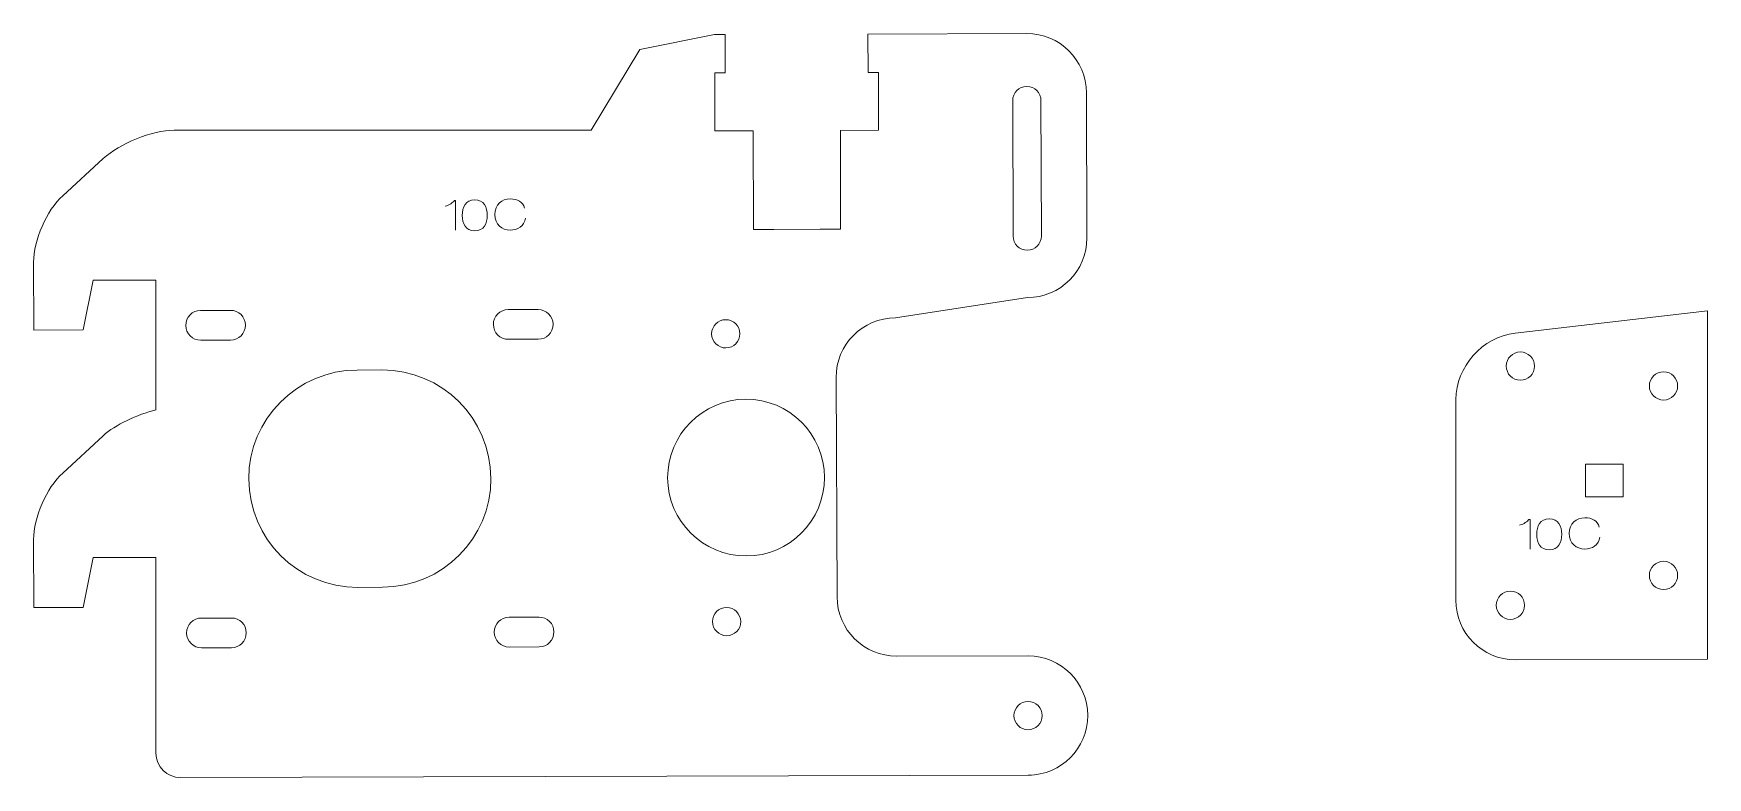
# Model space of a CAD drawing. Header units: millimetres. Extents: x -1390 to 6316, y -1840 to 2435.
# Drawn here: x 1091 to 1226, y 1757.8 to 1817.8 of the extents above; entities that cross this region are included whole.
import ezdxf

# ---------------------------------------------------------------- set-up
doc = ezdxf.new("R2010")
doc.units = ezdxf.units.MM
for name, color, linetype, lineweight, true_color in [('10C', 1, 'CONTINUOUS', 0, 0xff0000), ('11C', 1, 'CONTINUOUS', 0, 0xff0000), ('Front', 1, 'CONTINUOUS', 0, 0xff0000), ('text', 5, 'CONTINUOUS', 0, 0x0000ff)]:
    doc.layers.add(name, color=color, linetype=linetype, lineweight=lineweight, true_color=true_color)

msp = doc.modelspace()

# ---------------------------------------------------------------- linework, layer by layer
at = {"layer": '10C', "color": 1, "true_color": 0xff0000}
for points in [[(1171.15, 1796.47), (1160.51, 1794.84)], [(1210.48, 1767.27), (1225.98, 1767.32), (1225.98, 1795.41), (1210.46, 1793.61)], [(1155.72, 1790.03), (1155.8, 1772.35)], [(1209.75, 1790.95), (1209.75, 1790.95)], [(1221.29, 1789.35), (1221.29, 1789.35)], [(1205.69, 1788.25), (1205.69, 1772.08), (1205.69, 1772.08)], [(1219.19, 1780.98), (1219.19, 1780.41), (1216.15, 1780.41), (1216.15, 1783.05), (1219.19, 1783.05), (1219.19, 1780.98), (1219.19, 1780.98)], [(1221.29, 1774.07), (1221.29, 1774.07)], [(1208.95, 1771.67), (1208.95, 1771.67)], [(1160.61, 1767.57), (1171.2, 1767.58)]]:
    msp.add_lwpolyline(points, dxfattribs=at)
at = {"layer": '10C', "color": 5, "true_color": 0x0000ff}
for points in [[(1211.58, 1778.58), (1211.67, 1778.58), (1211.67, 1776.2)], [(1213.22, 1778.64), (1213.22, 1778.64)]]:
    msp.add_lwpolyline(points, dxfattribs=at)
at = {"layer": '10C', "color": 1, "true_color": 0xff0000}
for points in [[(1160.51, 1794.84), (1157.85, 1794.83), (1155.71, 1792.68), (1155.72, 1790.03)], [(1210.46, 1793.61), (1207.83, 1793.3), (1205.69, 1790.89), (1205.69, 1788.25)], [(1209.75, 1790.95), (1209.75, 1791.58), (1210.26, 1792.09), (1210.89, 1792.09)], [(1210.89, 1792.09), (1211.52, 1792.09), (1212.03, 1791.58), (1212.03, 1790.95)], [(1210.89, 1789.81), (1210.26, 1789.81), (1209.75, 1790.32), (1209.75, 1790.95)], [(1212.03, 1790.95), (1212.03, 1790.32), (1211.52, 1789.81), (1210.89, 1789.81)], [(1221.29, 1789.35), (1221.29, 1789.98), (1221.8, 1790.49), (1222.43, 1790.49)], [(1222.43, 1790.49), (1223.06, 1790.49), (1223.57, 1789.98), (1223.57, 1789.35)], [(1222.43, 1788.21), (1221.8, 1788.21), (1221.29, 1788.72), (1221.29, 1789.35)], [(1223.57, 1789.35), (1223.57, 1788.72), (1223.06, 1788.21), (1222.43, 1788.21)], [(1221.29, 1774.07), (1221.29, 1774.7), (1221.8, 1775.21), (1222.43, 1775.21)], [(1222.43, 1775.21), (1223.06, 1775.21), (1223.57, 1774.7), (1223.57, 1774.07)], [(1222.43, 1772.93), (1221.8, 1772.93), (1221.29, 1773.44), (1221.29, 1774.07)], [(1223.57, 1774.07), (1223.57, 1773.44), (1223.06, 1772.93), (1222.43, 1772.93)], [(1155.8, 1772.35), (1155.81, 1769.7), (1157.96, 1767.56), (1160.61, 1767.57)], [(1205.69, 1772.08), (1205.68, 1769.43), (1207.83, 1767.28), (1210.48, 1767.27)], [(1208.95, 1771.67), (1208.95, 1772.3), (1209.46, 1772.81), (1210.09, 1772.81)], [(1210.09, 1772.81), (1210.72, 1772.81), (1211.23, 1772.3), (1211.23, 1771.67)], [(1210.09, 1770.53), (1209.46, 1770.53), (1208.95, 1771.04), (1208.95, 1771.67)], [(1211.23, 1771.67), (1211.23, 1771.04), (1210.72, 1770.53), (1210.09, 1770.53)]]:
    msp.add_open_spline(points, degree=3, dxfattribs=at)
at = {"layer": '10C', "color": 5, "true_color": 0x0000ff}
for points in [[(1210.83, 1778.13), (1211.19, 1778.22), (1211.44, 1778.42), (1211.58, 1778.58)], [(1212.21, 1777.39), (1212.21, 1778.06), (1212.47, 1778.64), (1213.22, 1778.64)], [(1213.22, 1778.64), (1213.96, 1778.64), (1214.23, 1778.06), (1214.23, 1777.39)], [(1214.83, 1777.46), (1214.83, 1778.26), (1215.4, 1778.72), (1216.09, 1778.72)], [(1216.09, 1778.72), (1216.66, 1778.72), (1217.11, 1778.49), (1217.24, 1777.97)], [(1213.22, 1776.14), (1212.47, 1776.14), (1212.21, 1776.72), (1212.21, 1777.39)], [(1214.23, 1777.39), (1214.23, 1776.72), (1213.96, 1776.14), (1213.22, 1776.14)], [(1216.09, 1776.2), (1215.4, 1776.2), (1214.83, 1776.66), (1214.83, 1777.46)], [(1217.3, 1777.17), (1217.23, 1776.52), (1216.65, 1776.2), (1216.09, 1776.2)]]:
    msp.add_open_spline(points, degree=3, dxfattribs=at)
at = {"layer": '11C'}
msp.add_line((1171.48, 1757.97), (1102.87, 1757.78), dxfattribs=at)
at = {"layer": 'Front', "color": 1, "true_color": 0xff0000}
for points in [[(1102.35, 1809.97), (1135.97, 1809.97), (1139.9, 1816.47), (1145.93, 1817.69), (1146.77, 1817.69), (1146.78, 1814.6), (1145.95, 1814.6), (1145.95, 1809.92), (1145.95, 1809.92), (1149.03, 1809.93), (1149.05, 1801.97), (1150.7, 1801.97), (1150.7, 1801.97), (1154.43, 1801.98), (1154.43, 1801.98), (1156.09, 1801.99), (1156.07, 1809.95), (1159.14, 1809.96), (1159.14, 1809.96), (1159.14, 1814.63), (1158.3, 1814.63), (1158.29, 1817.72), (1171.09, 1817.76)], [(1175.91, 1812.97), (1175.94, 1801.28)], [(1169.96, 1812.36), (1169.99, 1801.43)], [(1172.27, 1801.43), (1172.24, 1812.36), (1172.24, 1812.36)], [(1093.37, 1804.69), (1096.64, 1807.69)], [(1100.89, 1787.42), (1100.89, 1787.41), (1100.89, 1797.87), (1095.82, 1797.87), (1095.03, 1793.86), (1091.03, 1793.85), (1091.02, 1799.32)], [(1104.49, 1795.44), (1106.9, 1795.44)], [(1129.29, 1795.51), (1131.7, 1795.51)], [(1106.91, 1793.04), (1104.5, 1793.04), (1104.5, 1793.04)], [(1131.71, 1793.11), (1129.3, 1793.11), (1129.3, 1793.11)], [(1145.69, 1793.55), (1145.69, 1793.55)], [(1117.11, 1790.63), (1119.11, 1790.64)], [(1093.37, 1782.33), (1096.64, 1785.34)], [(1100.89, 1759.75), (1100.89, 1775.51), (1095.82, 1775.51), (1095.03, 1771.5), (1091.03, 1771.49), (1091.02, 1776.96)], [(1148.48, 1775.64), (1148.48, 1775.64)], [(1119.16, 1773.12), (1117.16, 1773.11), (1117.16, 1773.11)], [(1104.56, 1770.64), (1106.97, 1770.64)], [(1129.36, 1770.7), (1131.77, 1770.71)], [(1145.76, 1770.35), (1145.76, 1770.35)], [(1106.97, 1768.24), (1104.57, 1768.24), (1104.57, 1768.24)], [(1131.77, 1768.31), (1129.37, 1768.3), (1129.37, 1768.3)], [(1170.06, 1762.77), (1170.06, 1762.77)]]:
    msp.add_lwpolyline(points, dxfattribs=at)
for points in [[(1171.09, 1817.76), (1173.75, 1817.77), (1175.9, 1815.62), (1175.91, 1812.97)], [(1171.1, 1813.5), (1170.47, 1813.5), (1169.96, 1812.99), (1169.96, 1812.36)], [(1172.24, 1812.36), (1172.24, 1812.99), (1171.73, 1813.5), (1171.1, 1813.5)], [(1096.64, 1807.69), (1097.93, 1808.88), (1100.59, 1809.97), (1102.35, 1809.97)], [(1091.02, 1799.32), (1091.01, 1801.08), (1092.07, 1803.49), (1093.37, 1804.69)], [(1169.99, 1801.43), (1169.99, 1800.8), (1170.5, 1800.29), (1171.13, 1800.29)], [(1171.13, 1800.29), (1171.76, 1800.29), (1172.27, 1800.8), (1172.27, 1801.43)], [(1175.94, 1801.28), (1175.95, 1798.63), (1173.8, 1796.47), (1171.15, 1796.47)], [(1103.29, 1794.23), (1103.29, 1794.9), (1103.83, 1795.44), (1104.49, 1795.44)], [(1106.9, 1795.44), (1107.56, 1795.45), (1108.1, 1794.91), (1108.1, 1794.25)], [(1128.09, 1794.3), (1128.09, 1794.97), (1128.63, 1795.5), (1129.29, 1795.51)], [(1131.7, 1795.51), (1132.36, 1795.51), (1132.9, 1794.98), (1132.9, 1794.32)], [(1104.5, 1793.04), (1103.84, 1793.03), (1103.3, 1793.57), (1103.29, 1794.23)], [(1108.1, 1794.25), (1108.1, 1793.58), (1107.57, 1793.05), (1106.91, 1793.04)], [(1129.3, 1793.11), (1128.63, 1793.1), (1128.1, 1793.64), (1128.09, 1794.3)], [(1132.9, 1794.32), (1132.9, 1793.65), (1132.37, 1793.11), (1131.71, 1793.11)], [(1146.83, 1794.69), (1146.2, 1794.69), (1145.69, 1794.18), (1145.69, 1793.55)], [(1147.97, 1793.56), (1147.97, 1794.19), (1147.46, 1794.69), (1146.83, 1794.69)], [(1145.69, 1793.55), (1145.7, 1792.92), (1146.21, 1792.41), (1146.84, 1792.41)], [(1146.84, 1792.41), (1147.47, 1792.42), (1147.97, 1792.93), (1147.97, 1793.56)], [(1108.37, 1781.85), (1108.36, 1786.69), (1112.27, 1790.62), (1117.11, 1790.63)], [(1119.11, 1790.64), (1123.95, 1790.65), (1127.88, 1786.74), (1127.89, 1781.9)], [(1148.45, 1788.28), (1144.96, 1788.27), (1142.14, 1785.43), (1142.14, 1781.94)], [(1154.78, 1781.97), (1154.78, 1785.46), (1151.94, 1788.29), (1148.45, 1788.28)], [(1096.64, 1785.34), (1097.6, 1786.22), (1099.39, 1787.05), (1100.89, 1787.42)], [(1091.02, 1776.96), (1091.01, 1778.72), (1092.07, 1781.14), (1093.37, 1782.33)], [(1117.16, 1773.11), (1112.32, 1773.1), (1108.39, 1777.01), (1108.37, 1781.85)], [(1127.89, 1781.9), (1127.91, 1777.06), (1123.99, 1773.13), (1119.16, 1773.12)], [(1142.14, 1781.94), (1142.15, 1778.45), (1144.99, 1775.63), (1148.48, 1775.64)], [(1148.48, 1775.64), (1151.97, 1775.65), (1154.79, 1778.48), (1154.78, 1781.97)], [(1146.89, 1771.49), (1146.26, 1771.49), (1145.75, 1770.97), (1145.76, 1770.35)], [(1148.04, 1770.35), (1148.03, 1770.98), (1147.52, 1771.49), (1146.89, 1771.49)], [(1103.36, 1769.43), (1103.36, 1770.1), (1103.9, 1770.64), (1104.56, 1770.64)], [(1104.57, 1768.24), (1103.9, 1768.23), (1103.36, 1768.77), (1103.36, 1769.43)], [(1106.97, 1770.64), (1107.63, 1770.65), (1108.17, 1770.11), (1108.17, 1769.45)], [(1108.17, 1769.45), (1108.17, 1768.78), (1107.64, 1768.25), (1106.97, 1768.24)], [(1128.16, 1769.5), (1128.16, 1770.17), (1128.7, 1770.7), (1129.36, 1770.7)], [(1129.37, 1768.3), (1128.7, 1768.3), (1128.16, 1768.84), (1128.16, 1769.5)], [(1131.77, 1770.71), (1132.43, 1770.71), (1132.97, 1770.18), (1132.97, 1769.52)], [(1132.97, 1769.52), (1132.97, 1768.85), (1132.44, 1768.31), (1131.77, 1768.31)], [(1145.76, 1770.35), (1145.76, 1769.72), (1146.27, 1769.21), (1146.9, 1769.21)], [(1146.9, 1769.21), (1147.53, 1769.21), (1148.04, 1769.72), (1148.04, 1770.35)], [(1171.2, 1767.58), (1173.85, 1767.59), (1176, 1765.44), (1176.01, 1762.79)], [(1170.06, 1762.77), (1170.06, 1763.4), (1170.57, 1763.91), (1171.2, 1763.91)], [(1171.2, 1761.63), (1170.57, 1761.63), (1170.06, 1762.14), (1170.06, 1762.77)], [(1171.2, 1763.91), (1171.83, 1763.91), (1172.34, 1763.4), (1172.34, 1762.77)], [(1172.34, 1762.77), (1172.34, 1762.14), (1171.83, 1761.63), (1171.2, 1761.63)], [(1176.01, 1762.79), (1176.02, 1760.14), (1173.87, 1757.97), (1171.22, 1757.97)], [(1102.87, 1757.78), (1101.78, 1757.78), (1100.89, 1758.66), (1100.89, 1759.75)]]:
    msp.add_open_spline(points, degree=3, dxfattribs=at)
at = {"layer": 'text', "color": 5, "true_color": 0x0000ff}
for points in [[(1124.95, 1804.29), (1125.04, 1804.29), (1125.04, 1801.91)], [(1126.59, 1804.35), (1126.59, 1804.35)]]:
    msp.add_lwpolyline(points, dxfattribs=at)
for points in [[(1124.2, 1803.84), (1124.56, 1803.93), (1124.81, 1804.13), (1124.95, 1804.29)], [(1125.58, 1803.1), (1125.58, 1803.77), (1125.85, 1804.35), (1126.59, 1804.35)], [(1126.59, 1804.35), (1127.33, 1804.35), (1127.6, 1803.77), (1127.6, 1803.1)], [(1128.21, 1803.17), (1128.21, 1803.97), (1128.77, 1804.43), (1129.46, 1804.43)], [(1129.46, 1801.91), (1128.77, 1801.91), (1128.21, 1802.37), (1128.21, 1803.17)], [(1129.46, 1804.43), (1130.03, 1804.43), (1130.48, 1804.2), (1130.61, 1803.68)], [(1126.59, 1801.85), (1125.85, 1801.85), (1125.58, 1802.43), (1125.58, 1803.1)], [(1127.6, 1803.1), (1127.6, 1802.43), (1127.33, 1801.85), (1126.59, 1801.85)], [(1130.67, 1802.88), (1130.6, 1802.23), (1130.02, 1801.91), (1129.46, 1801.91)]]:
    msp.add_open_spline(points, degree=3, dxfattribs=at)

doc.saveas('drawing.dxf')
